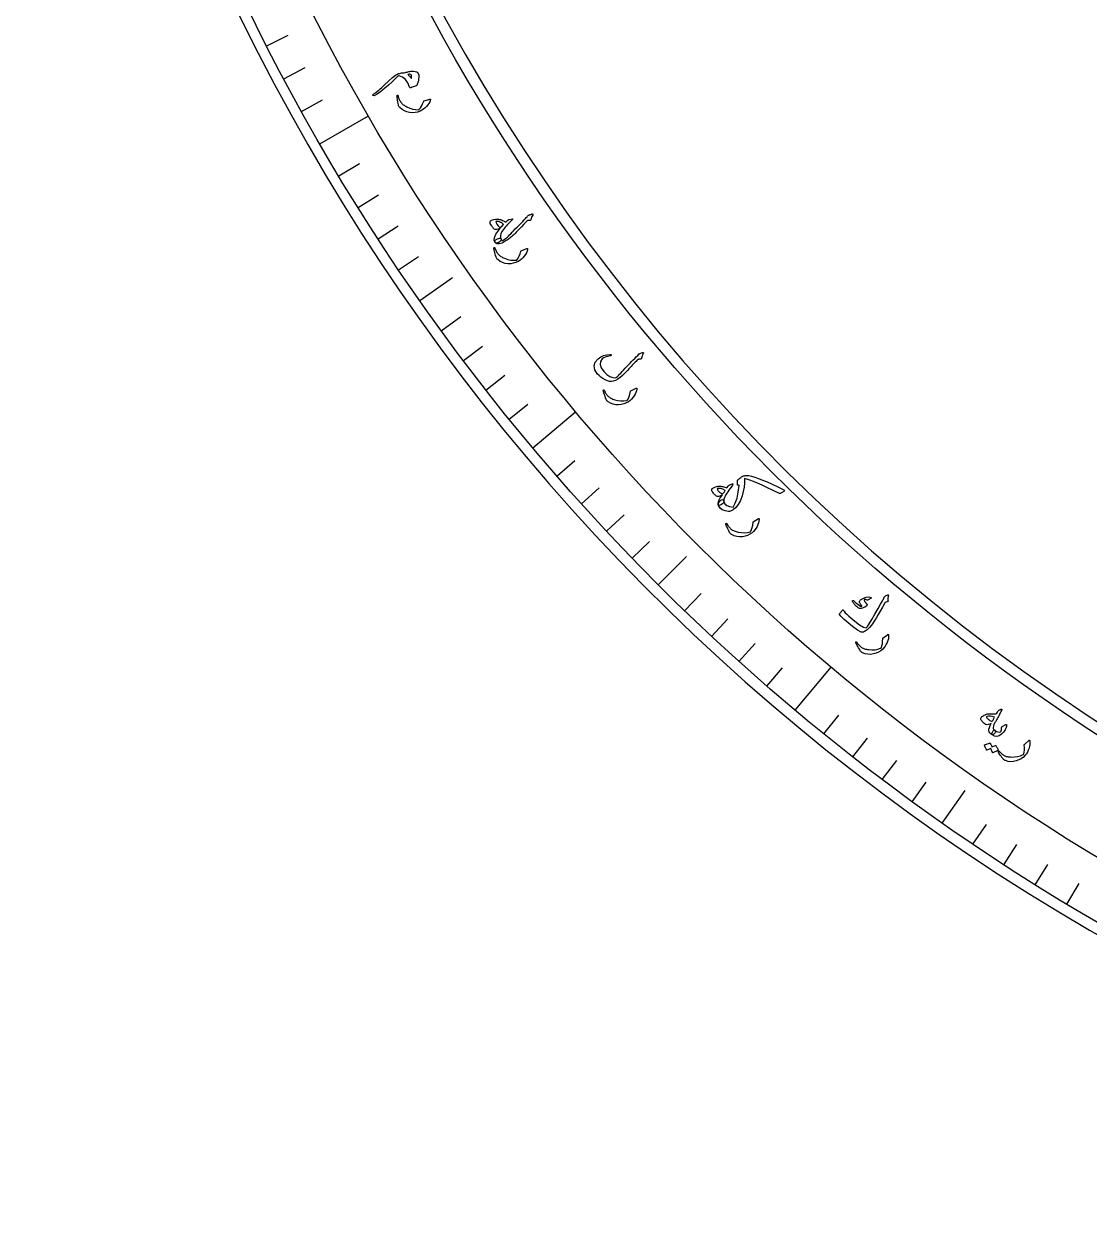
# Model space of a CAD drawing. Header units: millimetres. Extents: x -65 to 65, y -65 to 77.
# Drawn here: x -65 to -32.63, y -65 to -28.69 of the extents above; entities that cross this region are included whole.
import ezdxf

# ---------------------------------------------------------------- set-up
doc = ezdxf.new("R2010")
doc.units = ezdxf.units.MM
for name, color, linetype in [('CUT_INNER', 6, 'Continuous'), ('CUT_OUTER', 1, 'Continuous'), ('ENGRAVE', 7, 'Continuous'), ('ENGRAVE_FINE', 8, 'Continuous'), ('TEXT', 5, 'Continuous')]:
    doc.layers.add(name, color=color, linetype=linetype)

msp = doc.modelspace()

# ---------------------------------------------------------------- linework, layer by layer
at = {"layer": 'CUT_INNER'}
msp.add_arc((0.0001, -0.0002), 59.4749, 92.288724, 16.523657, dxfattribs=at)
at = {"layer": 'CUT_OUTER'}
msp.add_arc((0.0002, -0.0002), 64.9998, 179.818811, 0.000134, dxfattribs=at)
at = {"layer": 'ENGRAVE'}
for points in [[(-56.0046, -32.3342), (-54.5308, -31.4834)], [(-52.9733, -37.0923), (-51.9777, -36.3951)], [(-49.5389, -41.5681), (-48.2354, -40.4743)], [(-45.7275, -45.7275), (-44.868, -44.868)], [(-41.5681, -49.5389), (-40.4743, -48.2354)], [(-37.0923, -52.9733), (-36.3951, -51.9777)]]:
    msp.add_lwpolyline(points, dxfattribs=at)
for radius in [64.6685, 62.9668, 59.8065]:
    msp.add_circle((0, 0), radius, dxfattribs=at)
at = {"layer": 'ENGRAVE_FINE'}
for points in [[(-57.6201, -29.3589), (-56.9702, -29.0278)], [(-57.0989, -30.36), (-56.455, -30.0176)], [(-56.5603, -31.3519), (-55.9225, -30.9983)], [(-55.4317, -33.3067), (-54.8066, -32.9311)], [(-54.842, -34.2691), (-54.2235, -33.8826)], [(-54.2356, -35.221), (-53.6239, -34.8238)], [(-53.6126, -36.1622), (-53.008, -35.7543)], [(-52.3179, -38.0112), (-51.7279, -37.5825)], [(-51.6466, -38.9185), (-51.0641, -38.4796)], [(-50.9595, -39.8139), (-50.3848, -39.3649)], [(-50.2569, -40.6972), (-49.6901, -40.2382)], [(-48.8059, -42.4264), (-48.2555, -41.9479)], [(-48.0581, -43.2717), (-47.5161, -42.7837)], [(-47.2955, -44.1038), (-46.7622, -43.6064)], [(-46.5186, -44.9225), (-45.994, -44.4159)], [(-44.9225, -46.5186), (-44.4159, -45.994)], [(-44.1038, -47.2955), (-43.6064, -46.7622)], [(-43.2717, -48.0581), (-42.7837, -47.5161)], [(-42.4264, -48.8059), (-41.9479, -48.2555)], [(-40.6972, -50.2569), (-40.2382, -49.6901)], [(-39.8139, -50.9595), (-39.3649, -50.3848)], [(-38.9185, -51.6466), (-38.4796, -51.0641)], [(-38.0112, -52.3179), (-37.5825, -51.7279)], [(-36.1622, -53.6126), (-35.7543, -53.008)], [(-35.221, -54.2356), (-34.8238, -53.6239)], [(-34.2691, -54.842), (-33.8826, -54.2235)], [(-33.3067, -55.4317), (-32.9311, -54.8066)]]:
    msp.add_lwpolyline(points, dxfattribs=at)
at = {"layer": 'TEXT'}
for points in [[(-53.4419, -30.1786), (-53.4142, -30.1687), (-53.3862, -30.1595), (-53.3579, -30.151), (-53.3293, -30.1432), (-53.3005, -30.1366), (-53.2716, -30.1312), (-53.2426, -30.1273), (-53.2135, -30.1247), (-53.1583, -30.1241), (-53.1119, -30.1296), (-53.0744, -30.1412), (-53.0458, -30.1587), (-53.0168, -30.1938), (-53.0004, -30.2412), (-52.9964, -30.301), (-53.005, -30.3732), (-53.009, -30.3941), (-53.0136, -30.4148), (-53.0189, -30.4353), (-53.0247, -30.4557), (-53.0312, -30.476), (-53.0381, -30.4963), (-53.0455, -30.5167), (-53.0534, -30.5371), (-53.0585, -30.5481), (-53.0645, -30.5571), (-53.0714, -30.5639), (-53.0793, -30.5687), (-53.1145, -30.5819), (-53.146, -30.5935), (-53.1739, -30.6035), (-53.1981, -30.6119), (-53.2182, -30.6187), (-53.234, -30.6237), (-53.2454, -30.627), (-53.2525, -30.6285), (-53.2624, -30.6281), (-53.2704, -30.6246), (-53.2765, -30.6183), (-53.2805, -30.6089), (-53.3336, -30.4766), (-53.4044, -30.3757), (-53.4932, -30.3062), (-53.6002, -30.268), (-53.6111, -30.2672), (-53.6208, -30.2686), (-53.6292, -30.2722), (-53.6364, -30.278), (-53.7272, -30.3663), (-53.8229, -30.4559), (-53.9236, -30.547), (-54.0292, -30.6394), (-54.1743, -30.7586), (-54.2836, -30.8358), (-54.3572, -30.871), (-54.3951, -30.864), (-54.3981, -30.8541), (-54.3945, -30.8428), (-54.3844, -30.8303), (-54.3677, -30.8164), (-54.3312, -30.7905), (-54.2939, -30.7624), (-54.2558, -30.7319), (-54.2169, -30.6991), (-54.1772, -30.6643), (-54.1367, -30.6277), (-54.0953, -30.5893), (-54.0531, -30.5492), (-53.9115, -30.4149), (-53.7961, -30.3139), (-53.7071, -30.2461), (-53.6447, -30.2113), (-53.6132, -30.1996), (-53.5834, -30.1901), (-53.5552, -30.1831), (-53.5287, -30.1784), (-53.504, -30.1758), (-53.4813, -30.175), (-53.4606, -30.1759), (-53.4419, -30.1786)], [(-53.3368, -30.2279), (-53.3224, -30.2391), (-53.3081, -30.2514), (-53.2938, -30.2647), (-53.2795, -30.2791), (-53.2654, -30.2944), (-53.2514, -30.3106), (-53.2375, -30.3277), (-53.2238, -30.3457), (-53.2186, -30.3065), (-53.2185, -30.2752), (-53.2235, -30.2518), (-53.2338, -30.2363), (-53.254, -30.2225), (-53.2779, -30.2165), (-53.3055, -30.2183), (-53.3368, -30.2279)], [(-52.662, -30.9748), (-52.6586, -30.974), (-52.6557, -30.9738), (-52.6533, -30.9741), (-52.6514, -30.9749), (-52.6484, -30.9791), (-52.6472, -30.9856), (-52.6478, -30.9945), (-52.6501, -31.0057), (-52.6673, -31.0543), (-52.692, -31.102), (-52.7243, -31.149), (-52.7641, -31.1953), (-52.81, -31.2401), (-52.858, -31.2794), (-52.9083, -31.3131), (-52.9608, -31.3413), (-53.0365, -31.3672), (-53.1149, -31.3825), (-53.1959, -31.387), (-53.2796, -31.3807), (-53.3624, -31.3628), (-53.4395, -31.3319), (-53.5107, -31.2878), (-53.576, -31.2307), (-53.5912, -31.2139), (-53.6034, -31.1955), (-53.6126, -31.1753), (-53.6189, -31.1534), (-53.6292, -31.1006), (-53.6382, -31.0527), (-53.6456, -31.0097), (-53.6517, -30.9716), (-53.6563, -30.9385), (-53.6594, -30.9105), (-53.661, -30.8876), (-53.661, -30.8699), (-53.6603, -30.8657), (-53.6591, -30.8624), (-53.6574, -30.8598), (-53.6552, -30.858), (-53.652, -30.8566), (-53.6486, -30.8558), (-53.6451, -30.8558), (-53.6415, -30.8565), (-53.638, -30.8581), (-53.6353, -30.8609), (-53.6331, -30.8648), (-53.6316, -30.8699), (-53.6232, -30.9013), (-53.6141, -30.9308), (-53.6044, -30.9584), (-53.5942, -30.984), (-53.5832, -31.0079), (-53.5714, -31.0302), (-53.5587, -31.051), (-53.5452, -31.0703), (-53.5303, -31.0886), (-53.5133, -31.1067), (-53.4942, -31.1245), (-53.4731, -31.142), (-53.4497, -31.1591), (-53.4241, -31.1758), (-53.3962, -31.1922), (-53.3661, -31.2081), (-53.275, -31.2489), (-53.1855, -31.277), (-53.0977, -31.2923), (-53.0115, -31.2948), (-53.0049, -31.2944), (-52.9982, -31.2923), (-52.9914, -31.2886), (-52.9846, -31.2832), (-52.9504, -31.2408), (-52.9168, -31.1861), (-52.8839, -31.1191), (-52.8515, -31.0399), (-52.8489, -31.0357), (-52.8463, -31.0326), (-52.8436, -31.0305), (-52.8408, -31.0294)], [(-49.564, -34.4646), (-49.555, -34.4622), (-49.5474, -34.4623), (-49.5412, -34.4646), (-49.5364, -34.4693), (-49.5338, -34.4748), (-49.5333, -34.4808), (-49.5349, -34.4875), (-49.5385, -34.4948), (-49.5598, -34.529), (-49.5756, -34.5633), (-49.5861, -34.5977), (-49.5913, -34.6322), (-49.5952, -34.645), (-49.6029, -34.6545), (-49.6143, -34.6605), (-49.6295, -34.6632), (-49.638, -34.6636), (-49.6467, -34.664), (-49.6554, -34.6642), (-49.6641, -34.6644), (-49.6729, -34.6645), (-49.6816, -34.6648), (-49.6902, -34.6651), (-49.6988, -34.6656), (-49.7126, -34.6765), (-49.7482, -34.7115), (-49.8053, -34.7708), (-49.8841, -34.8543), (-49.9273, -34.9003), (-49.968, -34.9432), (-50.0063, -34.9831), (-50.0421, -35.02), (-50.0756, -35.0536), (-50.1065, -35.0838), (-50.1349, -35.1107), (-50.1609, -35.1341), (-50.1858, -35.1556), (-50.2111, -35.1765), (-50.2368, -35.1969), (-50.2628, -35.2167), (-50.2894, -35.236), (-50.3166, -35.2548), (-50.3443, -35.2733), (-50.3726, -35.2913), (-50.4719, -35.3454), (-50.554, -35.3721), (-50.6191, -35.3713), (-50.6669, -35.3431), (-50.6817, -35.323), (-50.6873, -35.3026), (-50.6837, -35.2819), (-50.6709, -35.261), (-50.652, -35.2417), (-50.6304, -35.2261), (-50.6059, -35.2141), (-50.5787, -35.2057), (-50.5514, -35.201), (-50.5299, -35.2018), (-50.5141, -35.2084), (-50.5041, -35.2206), (-50.4978, -35.2311), (-50.4922, -35.2404), (-50.4872, -35.2487), (-50.4828, -35.2559), (-50.4788, -35.2619), (-50.4749, -35.2668), (-50.4711, -35.2705), (-50.4675, -35.273), (-50.4406, -35.2643), (-50.4053, -35.2429), (-50.3616, -35.2091), (-50.3095, -35.1626), (-50.2793, -35.1339), (-50.2451, -35.1004), (-50.2069, -35.0622), (-50.1646, -35.0193), (-50.1181, -34.9716), (-50.0673, -34.9193), (-50.0121, -34.8623), (-49.9525, -34.8007), (-49.8943, -34.7403), (-49.8432, -34.6872), (-49.7993, -34.6413), (-49.7625, -34.6026), (-49.7329, -34.5712), (-49.7103, -34.5471), (-49.6948, -34.5305), (-49.6863, -34.5212), (-49.6745, -34.5101), (-49.6604, -34.5004), (-49.6439, -34.4921), (-49.625, -34.4851), (-49.6151, -34.4824), (-49.6058, -34.4797), (-49.5972, -34.4771), (-49.5893, -34.4745), (-49.582, -34.4719), (-49.5753, -34.4694), (-49.5694, -34.467), (-49.564, -34.4646)], [(-50.4681, -34.9889), (-50.5046, -35.0522), (-50.5225, -35.1122), (-50.522, -35.1688), (-50.503, -35.2221), (-50.4984, -35.2371), (-50.5003, -35.253), (-50.5087, -35.2699), (-50.5237, -35.2878), (-50.5326, -35.2959), (-50.5419, -35.3038), (-50.5516, -35.3115), (-50.5618, -35.3189), (-50.5725, -35.3258), (-50.5837, -35.332), (-50.5955, -35.3374), (-50.6078, -35.342), (-50.6288, -35.3484), (-50.646, -35.3508), (-50.6591, -35.3494), (-50.6684, -35.3441), (-50.6859, -35.319), (-50.6982, -35.2917), (-50.7054, -35.2623), (-50.7075, -35.2307), (-50.6936, -35.1572), (-50.6584, -35.0774), (-50.6017, -34.9913), (-50.5238, -34.8989), (-50.5907, -34.9235), (-50.6443, -34.9355), (-50.6844, -34.9349), (-50.7112, -34.9218), (-50.7212, -34.9116), (-50.7314, -34.9004), (-50.7416, -34.8884), (-50.7518, -34.8754), (-50.7623, -34.8615), (-50.7729, -34.8464), (-50.7837, -34.8302), (-50.7948, -34.8129), (-50.814, -34.7804), (-50.8272, -34.7543), (-50.8343, -34.7346), (-50.8355, -34.7212), (-50.8303, -34.6946), (-50.8204, -34.6739), (-50.806, -34.6592), (-50.7869, -34.6505), (-50.7205, -34.6332), (-50.6679, -34.6217), (-50.6289, -34.6159), (-50.6037, -34.6158), (-50.5757, -34.6201), (-50.5468, -34.6265), (-50.517, -34.635), (-50.4863, -34.6456), (-50.4547, -34.6583), (-50.4222, -34.6731), (-50.3887, -34.6901), (-50.3544, -34.7091), (-50.3007, -34.6589), (-50.2939, -34.6532), (-50.2877, -34.648), (-50.282, -34.6433), (-50.2767, -34.6391), (-50.2719, -34.6355), (-50.2673, -34.6328), (-50.2629, -34.631), (-50.2587, -34.63), (-50.1678, -34.6113), (-50.1543, -34.6109), (-50.1504, -34.6174), (-50.1561, -34.6308), (-50.1713, -34.6511), (-50.2168, -34.6952), (-50.2598, -34.7389), (-50.3003, -34.7821), (-50.3384, -34.8249), (-50.3742, -34.8671), (-50.4077, -34.9085), (-50.439, -34.9491), (-50.4681, -34.9889)], [(-50.4219, -34.7777), (-50.4324, -34.7692), (-50.4436, -34.7606), (-50.4554, -34.7519), (-50.4678, -34.7431), (-50.4811, -34.7345), (-50.4954, -34.7262), (-50.5108, -34.7185), (-50.5272, -34.7112), (-50.5435, -34.7041), (-50.5598, -34.6982), (-50.5762, -34.6935), (-50.5926, -34.6898), (-50.609, -34.6874), (-50.6253, -34.6863), (-50.6416, -34.6865), (-50.6577, -34.6881), (-50.6497, -34.733), (-50.6283, -34.7767), (-50.5936, -34.8194), (-50.5456, -34.8608), (-50.5347, -34.8649), (-50.5217, -34.8643), (-50.5068, -34.8589), (-50.4898, -34.8489)], [(-49.713, -35.5154), (-49.7097, -35.5143), (-49.7069, -35.5138), (-49.7044, -35.5139), (-49.7024, -35.5145), (-49.6991, -35.5184), (-49.6973, -35.5248), (-49.6971, -35.5337), (-49.6985, -35.5451), (-49.7113, -35.595), (-49.7316, -35.6447), (-49.7596, -35.6944), (-49.7952, -35.744), (-49.8369, -35.7927), (-49.8813, -35.8361), (-49.9284, -35.8741), (-49.9782, -35.9068), (-50.0513, -35.9394), (-50.1281, -35.9615), (-50.2083, -35.9732), (-50.2922, -35.9743), (-50.3763, -35.9639), (-50.4558, -35.9399), (-50.5306, -35.9023), (-50.6008, -35.8511), (-50.6174, -35.8358), (-50.6311, -35.8185), (-50.6421, -35.7992), (-50.6503, -35.778), (-50.6653, -35.7263), (-50.6785, -35.6794), (-50.6897, -35.6372), (-50.6991, -35.5998), (-50.7066, -35.5672), (-50.7122, -35.5396), (-50.7158, -35.517), (-50.7174, -35.4993), (-50.717, -35.4951), (-50.7161, -35.4916), (-50.7147, -35.4889), (-50.7127, -35.487), (-50.7096, -35.4853), (-50.7063, -35.4842), (-50.7028, -35.4839), (-50.6991, -35.4842), (-50.6956, -35.4855), (-50.6926, -35.488), (-50.6901, -35.4918), (-50.6881, -35.4967), (-50.6769, -35.5272), (-50.6653, -35.5558), (-50.6532, -35.5824), (-50.6407, -35.607), (-50.6277, -35.6298), (-50.6139, -35.651), (-50.5995, -35.6706), (-50.5843, -35.6886), (-50.5679, -35.7056), (-50.5493, -35.7221), (-50.5287, -35.7381), (-50.5061, -35.7537), (-50.4813, -35.7687), (-50.4544, -35.7831), (-50.4251, -35.7969), (-50.3937, -35.8101), (-50.2994, -35.8427), (-50.2078, -35.8627), (-50.1189, -35.8701), (-50.0328, -35.8651), (-50.0263, -35.8641), (-50.0198, -35.8614), (-50.0134, -35.8571), (-50.007, -35.8511), (-49.9767, -35.8058), (-49.9481, -35.7483), (-49.9213, -35.6787), (-49.896, -35.597), (-49.8938, -35.5926), (-49.8915, -35.5892), (-49.8889, -35.5869), (-49.8863, -35.5856)], [(-46.1984, -38.6763), (-46.1921, -38.6752), (-46.1865, -38.6757), (-46.1815, -38.6779), (-46.1771, -38.6819), (-46.1742, -38.687), (-46.1734, -38.6927), (-46.1747, -38.6991), (-46.1782, -38.7061), (-46.1994, -38.7456), (-46.2156, -38.7824), (-46.2267, -38.8164), (-46.2327, -38.8476), (-46.2356, -38.8579), (-46.2424, -38.8657), (-46.2529, -38.8712), (-46.2672, -38.8743), (-46.2748, -38.875), (-46.2821, -38.8757), (-46.2891, -38.8764), (-46.2957, -38.8771), (-46.3019, -38.8778), (-46.3077, -38.8784), (-46.3129, -38.8789), (-46.3177, -38.8792), (-46.3261, -38.8801), (-46.3347, -38.883), (-46.3435, -38.8877), (-46.3525, -38.8943), (-46.3752, -38.9162), (-46.3996, -38.9403), (-46.4258, -38.9669), (-46.4537, -38.9957), (-46.4834, -39.0268), (-46.515, -39.0601), (-46.5485, -39.0956), (-46.5839, -39.1333), (-46.6187, -39.1714), (-46.6516, -39.207), (-46.6827, -39.24), (-46.712, -39.2705), (-46.7394, -39.2985), (-46.765, -39.3242), (-46.7888, -39.3477), (-46.8108, -39.369), (-46.8784, -39.429), (-46.9487, -39.4784), (-47.0216, -39.5172), (-47.0971, -39.5454), (-47.1483, -39.5539), (-47.2061, -39.5492), (-47.2705, -39.5311), (-47.3416, -39.4998), (-47.4118, -39.4601), (-47.4726, -39.4184), (-47.524, -39.3747), (-47.5659, -39.3292), (-47.6481, -39.1964), (-47.6735, -39.0741), (-47.6425, -38.9624), (-47.5551, -38.8615), (-47.4741, -38.8056), (-47.3835, -38.7647), (-47.2834, -38.7387), (-47.1736, -38.7276), (-47.1666, -38.7278), (-47.1609, -38.7294), (-47.1567, -38.7326), (-47.154, -38.7372), (-47.152, -38.7429), (-47.1515, -38.7481), (-47.1524, -38.7526), (-47.1546, -38.7565), (-47.1587, -38.7613), (-47.1635, -38.765), (-47.169, -38.7674), (-47.1752, -38.7687), (-47.2643, -38.7881), (-47.336, -38.8098), (-47.3902, -38.8338), (-47.4269, -38.8602), (-47.4828, -38.9453), (-47.4935, -39.0391), (-47.4589, -39.1417), (-47.379, -39.2528), (-47.2901, -39.3391), (-47.1995, -39.3997), (-47.1073, -39.4348), (-47.0135, -39.4443), (-46.9901, -39.4228), (-46.9632, -39.397), (-46.933, -39.3671), (-46.8992, -39.333), (-46.8621, -39.2945), (-46.8214, -39.2514), (-46.7773, -39.2039), (-46.7297, -39.1518), (-46.68, -39.0987), (-46.6309, -39.0467), (-46.5824, -38.9958), (-46.5345, -38.946), (-46.4871, -38.8974), (-46.44, -38.85), (-46.3935, -38.8038), (-46.3473, -38.759), (-46.3045, -38.7138), (-46.2989, -38.7095), (-46.2932, -38.7061), (-46.2874, -38.7034), (-46.2815, -38.7016)], [(-46.3943, -39.753), (-46.3911, -39.7516), (-46.3883, -39.7508), (-46.3859, -39.7507), (-46.3838, -39.7512), (-46.3802, -39.7547), (-46.3778, -39.761), (-46.3768, -39.7698), (-46.3772, -39.7813), (-46.3855, -39.8321), (-46.4015, -39.8834), (-46.425, -39.9354), (-46.4561, -39.9879), (-46.4933, -40.0401), (-46.5337, -40.0872), (-46.5773, -40.1293), (-46.624, -40.1662), (-46.694, -40.2051), (-46.7684, -40.2339), (-46.8474, -40.2525), (-46.9308, -40.2611), (-47.0155, -40.2581), (-47.0968, -40.2412), (-47.1747, -40.2103), (-47.2491, -40.1655), (-47.2669, -40.1517), (-47.2822, -40.1357), (-47.2948, -40.1175), (-47.3048, -40.097), (-47.3243, -40.0469), (-47.3415, -40.0013), (-47.3565, -39.9602), (-47.3691, -39.9238), (-47.3795, -39.892), (-47.3874, -39.865), (-47.393, -39.8428), (-47.3962, -39.8253), (-47.3962, -39.8211), (-47.3956, -39.8176), (-47.3944, -39.8148), (-47.3926, -39.8127), (-47.3897, -39.8106), (-47.3865, -39.8093), (-47.383, -39.8087), (-47.3793, -39.8087), (-47.3756, -39.8097), (-47.3724, -39.8119), (-47.3696, -39.8154), (-47.3673, -39.8202), (-47.3534, -39.8496), (-47.3393, -39.877), (-47.3249, -39.9025), (-47.3103, -39.9259), (-47.2953, -39.9475), (-47.2797, -39.9674), (-47.2636, -39.9856), (-47.247, -40.0022), (-47.2291, -40.0177), (-47.2091, -40.0325), (-47.1872, -40.0466), (-47.1633, -40.0601), (-47.1373, -40.0729), (-47.1092, -40.0849), (-47.0789, -40.096), (-47.0464, -40.1064), (-46.9495, -40.1306), (-46.8565, -40.1424), (-46.7674, -40.142), (-46.682, -40.1294), (-46.6756, -40.1278), (-46.6694, -40.1246), (-46.6634, -40.1197), (-46.6576, -40.1132), (-46.6314, -40.0655), (-46.608, -40.0057), (-46.5873, -39.934), (-46.5694, -39.8503), (-46.5676, -39.8458), (-46.5655, -39.8422), (-46.5632, -39.8397), (-46.5607, -39.8381)], [(-41.9122, -42.8478), (-41.897, -42.8581), (-41.8922, -42.8693), (-41.8976, -42.8816), (-41.9134, -42.8949), (-41.9834, -42.9384), (-42.002, -42.9488), (-42.0183, -42.9551), (-42.0325, -42.9571), (-42.0444, -42.955), (-42.2348, -42.862), (-42.4086, -42.779), (-42.5659, -42.706), (-42.7067, -42.6434), (-42.831, -42.5914), (-42.9389, -42.5507), (-43.0304, -42.5214), (-43.1055, -42.5034), (-43.1054, -42.6328), (-43.1172, -42.763), (-43.1409, -42.8939), (-43.1765, -43.0256), (-43.2299, -43.1671), (-43.2927, -43.285), (-43.365, -43.3791), (-43.4469, -43.4495), (-43.4899, -43.475), (-43.5286, -43.4925), (-43.5633, -43.5019), (-43.5937, -43.5032), (-43.6952, -43.4838), (-43.7781, -43.4494), (-43.8422, -43.4002), (-43.8875, -43.3363), (-43.8987, -43.3007), (-43.8963, -43.2639), (-43.8803, -43.2261), (-43.8508, -43.1871), (-43.8231, -43.1602), (-43.7981, -43.1447), (-43.7759, -43.1407), (-43.7566, -43.148), (-43.7503, -43.1551), (-43.7441, -43.1658), (-43.7382, -43.1803), (-43.7324, -43.1984), (-43.7001, -43.265), (-43.6426, -43.3162), (-43.5599, -43.352), (-43.4521, -43.3723), (-43.383, -43.2471), (-43.3298, -43.0952), (-43.2924, -42.9167), (-43.2704, -42.7116), (-43.2711, -42.7071), (-43.2735, -42.7039), (-43.2775, -42.702), (-43.2831, -42.7013), (-43.3086, -42.6987), (-43.3142, -42.6977), (-43.3182, -42.6948), (-43.3206, -42.69), (-43.3213, -42.6833), (-43.312, -42.5527), (-43.3081, -42.546), (-43.2964, -42.5336), (-43.277, -42.5155), (-43.2498, -42.4916), (-43.22, -42.4671), (-43.1942, -42.4483), (-43.1723, -42.4353), (-43.1543, -42.428), (-43.129, -42.421), (-43.1047, -42.4154), (-43.0813, -42.4112), (-43.0588, -42.4083), (-43.0371, -42.4067), (-43.0162, -42.4063), (-42.996, -42.407), (-42.9765, -42.409), (-42.8908, -42.4271), (-42.7917, -42.4559), (-42.679, -42.4953), (-42.5528, -42.5453), (-42.4131, -42.6056), (-42.2598, -42.6763), (-42.0928, -42.7571), (-41.9122, -42.8478)], [(-43.7324, -43.1984), (-43.7338, -43.2227), (-43.7455, -43.2466), (-43.7674, -43.2701), (-43.7997, -43.2932), (-43.8403, -43.3147), (-43.8704, -43.3245), (-43.89, -43.3226), (-43.8991, -43.3091), (-43.8999, -43.2465), (-43.8797, -43.1726), (-43.8385, -43.0874), (-43.7761, -42.9908), (-43.8371, -43.0228), (-43.8869, -43.0415), (-43.9255, -43.0469), (-43.9529, -43.0391), (-43.9639, -43.0312), (-43.9751, -43.0222), (-43.9866, -43.0119), (-43.9983, -43.0005), (-44.0102, -42.988), (-44.0226, -42.9748), (-44.0354, -42.9609), (-44.0486, -42.9463), (-44.0704, -42.9191), (-44.0864, -42.8964), (-44.0964, -42.8782), (-44.1005, -42.8643), (-44.0984, -42.8379), (-44.0918, -42.8165), (-44.0806, -42.8002), (-44.0647, -42.7889), (-44.001, -42.7629), (-43.9496, -42.7444), (-43.9106, -42.7333), (-43.8839, -42.7298), (-43.8542, -42.731), (-43.8243, -42.7336), (-43.7942, -42.7378), (-43.7639, -42.7435), (-43.7331, -42.7508), (-43.7016, -42.7597), (-43.6694, -42.7703), (-43.6366, -42.7826), (-43.5923, -42.7265), (-43.5831, -42.715), (-43.5737, -42.7058), (-43.5643, -42.6991), (-43.5547, -42.6948), (-43.4697, -42.6646), (-43.4569, -42.6631), (-43.4521, -42.6689), (-43.4552, -42.6817), (-43.4663, -42.7018), (-43.5086, -42.7583), (-43.5472, -42.8104), (-43.5819, -42.8582), (-43.6127, -42.9016), (-43.6395, -42.9407), (-43.662, -42.9756), (-43.6802, -43.0063), (-43.6941, -43.0327), (-43.7141, -43.0796), (-43.7272, -43.1228), (-43.7333, -43.1624), (-43.7324, -43.1984)], [(-43.6888, -42.8618), (-43.759, -42.8275), (-43.8228, -42.8067), (-43.8802, -42.7997), (-43.9311, -42.8063), (-43.928, -42.8225), (-43.9209, -42.8403), (-43.9098, -42.8595), (-43.8947, -42.8801), (-43.8849, -42.891), (-43.8747, -42.9016), (-43.8639, -42.9119), (-43.8527, -42.9218), (-43.8408, -42.9313), (-43.8281, -42.9401), (-43.8146, -42.9483), (-43.8002, -42.9558), (-43.7795, -42.9604), (-43.7584, -42.9531), (-43.7369, -42.9338), (-43.7149, -42.9027), (-43.7059, -42.8872), (-43.6985, -42.8752), (-43.6928, -42.8667), (-43.6888, -42.8618)], [(-42.6791, -43.7175), (-42.6761, -43.7158), (-42.6734, -43.7148), (-42.671, -43.7145), (-42.6689, -43.7148), (-42.6649, -43.718), (-42.6621, -43.724), (-42.6603, -43.7327), (-42.6596, -43.7442), (-42.6634, -43.7955), (-42.6747, -43.8481), (-42.6935, -43.9019), (-42.7198, -43.957), (-42.7523, -44.0123), (-42.7883, -44.0628), (-42.828, -44.1085), (-42.8713, -44.1495), (-42.9375, -44.1944), (-43.0091, -44.2297), (-43.0861, -44.2553), (-43.1685, -44.2712), (-43.2531, -44.2758), (-43.3356, -44.2662), (-43.4158, -44.2424), (-43.4939, -44.2043), (-43.5129, -44.1922), (-43.5295, -44.1776), (-43.5437, -44.1605), (-43.5556, -44.1411), (-43.5794, -44.0928), (-43.6006, -44.0489), (-43.6191, -44.0094), (-43.635, -43.9742), (-43.6481, -43.9435), (-43.6584, -43.9173), (-43.666, -43.8957), (-43.6707, -43.8785), (-43.6711, -43.8743), (-43.6708, -43.8708), (-43.6698, -43.8679), (-43.6682, -43.8656), (-43.6655, -43.8634), (-43.6624, -43.8617), (-43.659, -43.8608), (-43.6553, -43.8605), (-43.6516, -43.8611), (-43.6482, -43.8631), (-43.6451, -43.8663), (-43.6423, -43.8708), (-43.6259, -43.8989), (-43.6094, -43.925), (-43.5929, -43.9491), (-43.5762, -43.9711), (-43.5593, -43.9912), (-43.5421, -44.0097), (-43.5244, -44.0264), (-43.5063, -44.0415), (-43.4871, -44.0553), (-43.466, -44.0682), (-43.4429, -44.0804), (-43.4179, -44.0917), (-43.3909, -44.1021), (-43.3617, -44.1116), (-43.3305, -44.12), (-43.2973, -44.1274), (-43.1987, -44.1429), (-43.105, -44.1465), (-43.0162, -44.1382), (-42.9323, -44.118), (-42.9261, -44.1158), (-42.9202, -44.1121), (-42.9146, -44.1067), (-42.9094, -44.0997), (-42.8876, -44.0498), (-42.8696, -43.9882), (-42.8554, -43.9149), (-42.8449, -43.83), (-42.8435, -43.8253), (-42.8418, -43.8216), (-42.8397, -43.8188), (-42.8373, -43.817)], [(-38.7332, -46.0605), (-38.7381, -46.0818), (-38.7419, -46.1027), (-38.7448, -46.1231), (-38.7466, -46.143), (-38.7473, -46.1625), (-38.7469, -46.1816), (-38.7453, -46.2004), (-38.7425, -46.2188), (-38.7428, -46.2276), (-38.7466, -46.2349), (-38.7539, -46.2408), (-38.7647, -46.2453), (-38.8244, -46.2664), (-38.8306, -46.2689), (-38.8356, -46.2713), (-38.8392, -46.2735), (-38.8416, -46.2757), (-38.9138, -46.4076), (-38.9796, -46.5262), (-39.0392, -46.6316), (-39.0925, -46.7236), (-39.1396, -46.8022), (-39.1806, -46.8671), (-39.2155, -46.9183), (-39.2442, -46.9558), (-39.3013, -47.0242), (-39.3206, -47.0448), (-39.3411, -47.0647), (-39.3626, -47.0837), (-39.3853, -47.102), (-39.4092, -47.1194), (-39.4344, -47.1359), (-39.461, -47.1514), (-39.4888, -47.166), (-39.5586, -47.1636), (-39.6702, -47.108), (-39.8234, -46.9986), (-40.0177, -46.8353), (-40.0762, -46.7817), (-40.1289, -46.7305), (-40.1758, -46.6817), (-40.217, -46.6354), (-40.2197, -46.6299), (-40.2205, -46.6247), (-40.2192, -46.6196), (-40.216, -46.6147), (-40.1991, -46.5925), (-40.1836, -46.5725), (-40.1694, -46.5545), (-40.1566, -46.5387), (-40.145, -46.5249), (-40.1345, -46.5128), (-40.125, -46.5024), (-40.1167, -46.4939), (-40.1117, -46.4893), (-40.1074, -46.4881), (-40.1039, -46.4901), (-40.1011, -46.4953), (-40.0772, -46.5329), (-40.0417, -46.5758), (-39.9947, -46.6242), (-39.936, -46.6779), (-39.7551, -46.8319), (-39.606, -46.9433), (-39.4891, -47.0125), (-39.4045, -47.0397), (-39.369, -46.9973), (-39.3131, -46.913), (-39.2365, -46.7869), (-39.1393, -46.6191), (-39.043, -46.4503), (-38.9705, -46.3223), (-38.9218, -46.2351), (-38.8972, -46.1886), (-38.8908, -46.1756), (-38.8847, -46.1634), (-38.8792, -46.1521), (-38.874, -46.1416), (-38.8693, -46.132), (-38.8651, -46.1235), (-38.8616, -46.1159), (-38.8586, -46.1094), (-38.8512, -46.0958), (-38.8423, -46.0845), (-38.8317, -46.0754), (-38.8195, -46.0686), (-38.749, -46.0376), (-38.7439, -46.0359), (-38.7396, -46.0355), (-38.7362, -46.0364), (-38.7336, -46.0387), (-38.7319, -46.0433), (-38.7313, -46.0484), (-38.7317, -46.0542), (-38.7332, -46.0605)], [(-39.2523, -46.1166), (-39.2501, -46.1191), (-39.2487, -46.122), (-39.2483, -46.1254), (-39.2488, -46.1291), (-39.2502, -46.1317), (-39.252, -46.1342), (-39.2543, -46.1365), (-39.2571, -46.1388), (-39.3483, -46.1877), (-39.3582, -46.1921), (-39.3667, -46.1947), (-39.374, -46.1954), (-39.3799, -46.1942), (-39.4013, -46.1844), (-39.4215, -46.1784), (-39.4404, -46.1761), (-39.4581, -46.1776), (-39.4643, -46.181), (-39.4663, -46.1885), (-39.4641, -46.2003), (-39.4578, -46.2161), (-39.4524, -46.2253), (-39.4467, -46.2346), (-39.4405, -46.2439), (-39.4338, -46.2533), (-39.4267, -46.2628), (-39.4191, -46.2725), (-39.4108, -46.2823), (-39.402, -46.2924), (-39.3795, -46.3367), (-39.3939, -46.3762), (-39.4451, -46.411), (-39.5332, -46.4409), (-39.5636, -46.4462), (-39.5902, -46.4479), (-39.6131, -46.4458), (-39.6323, -46.44), (-39.6504, -46.4301), (-39.6727, -46.4133), (-39.6992, -46.3896), (-39.7299, -46.359), (-39.7452, -46.343), (-39.7593, -46.3272), (-39.772, -46.3116), (-39.7835, -46.2962), (-39.7938, -46.2814), (-39.8033, -46.2672), (-39.8119, -46.2538), (-39.8196, -46.2411), (-39.8231, -46.2317), (-39.8241, -46.2234), (-39.8229, -46.2163), (-39.8193, -46.2102), (-39.8138, -46.2055), (-39.8079, -46.2039), (-39.8016, -46.2052), (-39.7949, -46.2096), (-39.7747, -46.2248), (-39.752, -46.2423), (-39.727, -46.2622), (-39.6994, -46.2845), (-39.648, -46.326), (-39.6062, -46.3565), (-39.5741, -46.376), (-39.5517, -46.3845), (-39.5481, -46.3848), (-39.545, -46.3837), (-39.5425, -46.3811), (-39.5407, -46.3772), (-39.5402, -46.3742), (-39.5409, -46.3705), (-39.5427, -46.366), (-39.5458, -46.3609), (-39.5774, -46.3172), (-39.5899, -46.2981), (-39.5989, -46.2797), (-39.6042, -46.262), (-39.606, -46.2449), (-39.6049, -46.2276), (-39.6003, -46.2126), (-39.5922, -46.2002), (-39.5805, -46.1902), (-39.4886, -46.1336), (-39.4034, -46.1024), (-39.3246, -46.0968), (-39.2523, -46.1166)], [(-38.7486, -47.2364), (-38.7457, -47.2345), (-38.7431, -47.2332), (-38.7407, -47.2327), (-38.7386, -47.2328), (-38.7344, -47.2357), (-38.731, -47.2414), (-38.7285, -47.2499), (-38.7268, -47.2613), (-38.7262, -47.3127), (-38.7329, -47.3661), (-38.747, -47.4214), (-38.7684, -47.4785), (-38.796, -47.5364), (-38.8276, -47.5898), (-38.8631, -47.6388), (-38.9027, -47.6834), (-38.9648, -47.7339), (-39.0331, -47.7752), (-39.1076, -47.8073), (-39.1883, -47.8303), (-39.2722, -47.8421), (-39.3552, -47.8397), (-39.4372, -47.8229), (-39.5183, -47.7917), (-39.5383, -47.7812), (-39.5561, -47.7681), (-39.5717, -47.7524), (-39.5852, -47.734), (-39.6131, -47.688), (-39.638, -47.6461), (-39.6599, -47.6083), (-39.6787, -47.5746), (-39.6944, -47.5452), (-39.707, -47.52), (-39.7163, -47.499), (-39.7225, -47.4824), (-39.7232, -47.4782), (-39.7233, -47.4746), (-39.7226, -47.4717), (-39.7212, -47.4693), (-39.7186, -47.4668), (-39.7157, -47.4649), (-39.7124, -47.4637), (-39.7088, -47.4631), (-39.705, -47.4634), (-39.7015, -47.465), (-39.6981, -47.468), (-39.6949, -47.4723), (-39.6762, -47.4988), (-39.6575, -47.5234), (-39.6389, -47.5459), (-39.6204, -47.5664), (-39.6019, -47.585), (-39.5831, -47.6019), (-39.564, -47.6171), (-39.5447, -47.6305), (-39.5244, -47.6426), (-39.5022, -47.6537), (-39.4782, -47.6638), (-39.4523, -47.673), (-39.4244, -47.681), (-39.3946, -47.6879), (-39.3628, -47.6936), (-39.329, -47.6981), (-39.2295, -47.705), (-39.1358, -47.7005), (-39.0481, -47.6846), (-38.9663, -47.6573), (-38.9602, -47.6546), (-38.9547, -47.6503), (-38.9496, -47.6445), (-38.945, -47.6371), (-38.9276, -47.5854), (-38.9149, -47.5225), (-38.9071, -47.4483), (-38.904, -47.3628), (-38.903, -47.358), (-38.9016, -47.3541), (-38.8998, -47.3512), (-38.8976, -47.3492)], [(-35.3023, -49.5078), (-35.287, -49.5047), (-35.2794, -49.5084), (-35.2795, -49.519), (-35.2872, -49.5364), (-35.2927, -49.5463), (-35.3002, -49.56), (-35.3096, -49.5777), (-35.321, -49.5994), (-35.3345, -49.625), (-35.3504, -49.6548), (-35.3688, -49.6887), (-35.3895, -49.7268), (-35.4099, -49.7643), (-35.4281, -49.7978), (-35.4442, -49.8274), (-35.4582, -49.8531), (-35.47, -49.8747), (-35.4796, -49.8922), (-35.487, -49.9056), (-35.4921, -49.9149), (-35.5229, -49.9743), (-35.5418, -50.024), (-35.5487, -50.0641), (-35.5438, -50.0945), (-35.5363, -50.1103), (-35.5244, -50.1255), (-35.5083, -50.1401), (-35.4878, -50.1542), (-35.4772, -50.1646), (-35.4721, -50.177), (-35.4726, -50.1913), (-35.4786, -50.2075), (-35.4889, -50.2248), (-35.5012, -50.241), (-35.5155, -50.2561), (-35.5317, -50.2701), (-35.5475, -50.2807), (-35.5611, -50.2871), (-35.5727, -50.2895), (-35.5823, -50.2878), (-35.6211, -50.2597), (-35.6497, -50.2288), (-35.6682, -50.1951), (-35.6765, -50.1585), (-35.6744, -50.115), (-35.6622, -50.0644), (-35.6399, -50.0068), (-35.6075, -49.9421), (-35.6537, -49.9626), (-35.6949, -49.9752), (-35.731, -49.9799), (-35.7621, -49.9768), (-35.7833, -49.9686), (-35.8056, -49.9552), (-35.829, -49.9369), (-35.8536, -49.9135), (-35.8777, -49.8863), (-35.8964, -49.8614), (-35.9097, -49.8387), (-35.9175, -49.8182), (-35.9208, -49.7975), (-35.9197, -49.7791), (-35.914, -49.7631), (-35.904, -49.7496), (-35.8882, -49.7349), (-35.8687, -49.7201), (-35.8454, -49.7052), (-35.8185, -49.6902), (-35.7903, -49.6759), (-35.7669, -49.6652), (-35.7483, -49.658), (-35.7345, -49.6543), (-35.6673, -49.6472), (-35.5981, -49.6448), (-35.5269, -49.6473), (-35.4535, -49.6544), (-35.4352, -49.6247), (-35.4191, -49.5992), (-35.4052, -49.578), (-35.3935, -49.561), (-35.3826, -49.5476), (-35.3712, -49.5368), (-35.3591, -49.5286), (-35.3465, -49.5231)], [(-35.5076, -49.7521), (-35.5743, -49.7322), (-35.6359, -49.7224), (-35.6924, -49.7225), (-35.7439, -49.7327), (-35.7488, -49.7355), (-35.7515, -49.7395), (-35.7519, -49.7445), (-35.75, -49.7506), (-35.7394, -49.7683), (-35.7263, -49.7853), (-35.7107, -49.8017), (-35.6928, -49.8174), (-35.6724, -49.8325), (-35.6496, -49.8469), (-35.6244, -49.8607), (-35.5968, -49.8738), (-35.5921, -49.8753), (-35.5866, -49.876), (-35.5803, -49.8759), (-35.5731, -49.8751), (-35.5653, -49.8623), (-35.5574, -49.8488), (-35.5494, -49.8346), (-35.5413, -49.8196), (-35.5331, -49.8038), (-35.5247, -49.7873), (-35.5162, -49.7701), (-35.5076, -49.7521)], [(-35.2717, -50.0375), (-35.1653, -49.9746), (-35.152, -49.9688), (-35.143, -49.9697), (-35.1382, -49.9774), (-35.1375, -49.9919), (-35.1439, -50.0294), (-35.1541, -50.0661), (-35.1681, -50.1018), (-35.186, -50.1367), (-35.2078, -50.1708), (-35.234, -50.2043), (-35.2644, -50.2372), (-35.2991, -50.2694), (-35.3687, -50.3158), (-35.439, -50.3343), (-35.5103, -50.325), (-35.5823, -50.2878), (-35.5865, -50.2777), (-35.5842, -50.258), (-35.5754, -50.2288), (-35.56, -50.1899), (-35.5498, -50.1706), (-35.539, -50.1563), (-35.5277, -50.1472), (-35.5158, -50.1433), (-35.5087, -50.1435), (-35.5017, -50.1455), (-35.4947, -50.149), (-35.4878, -50.1542), (-35.4457, -50.182), (-35.4039, -50.199), (-35.3626, -50.205), (-35.3217, -50.2002), (-35.3194, -50.1992), (-35.3174, -50.1971), (-35.3157, -50.194), (-35.3144, -50.1898), (-35.3055, -50.1646), (-35.2991, -50.1372), (-35.2952, -50.1074), (-35.2939, -50.0753), (-35.2926, -50.0636), (-35.2885, -50.0535), (-35.2815, -50.0448), (-35.2717, -50.0375)], [(-34.4588, -50.4512), (-34.4561, -50.449), (-34.4536, -50.4476), (-34.4512, -50.4468), (-34.4491, -50.4467), (-34.4447, -50.4492), (-34.4408, -50.4546), (-34.4375, -50.4629), (-34.4349, -50.4741), (-34.4297, -50.5253), (-34.4318, -50.579), (-34.441, -50.6353), (-34.4573, -50.6941), (-34.4797, -50.7542), (-34.5064, -50.8102), (-34.5376, -50.8621), (-34.5731, -50.91), (-34.6306, -50.9657), (-34.695, -51.0129), (-34.7664, -51.0514), (-34.8447, -51.0813), (-34.9273, -51.1005), (-35.0102, -51.1053), (-35.0934, -51.0958), (-35.1768, -51.0719), (-35.1977, -51.0632), (-35.2166, -51.0517), (-35.2335, -51.0373), (-35.2485, -51.0202), (-35.2804, -50.9768), (-35.3089, -50.9373), (-35.3339, -50.9016), (-35.3557, -50.8697), (-35.3739, -50.8417), (-35.3886, -50.8177), (-35.3998, -50.7976), (-35.4074, -50.7816), (-35.4085, -50.7775), (-35.4088, -50.774), (-35.4084, -50.7709), (-35.4072, -50.7684), (-35.4049, -50.7657), (-35.4022, -50.7636), (-35.399, -50.7621), (-35.3954, -50.7612), (-35.3916, -50.7612), (-35.3879, -50.7625), (-35.3843, -50.7651), (-35.3808, -50.7691), (-35.3598, -50.7939), (-35.339, -50.8168), (-35.3185, -50.8376), (-35.2983, -50.8564), (-35.2782, -50.8733), (-35.258, -50.8885), (-35.2377, -50.9019), (-35.2173, -50.9136), (-35.196, -50.9239), (-35.1729, -50.933), (-35.1481, -50.9409), (-35.1215, -50.9478), (-35.0931, -50.9533), (-35.0627, -50.9576), (-35.0306, -50.9605), (-34.9965, -50.962), (-34.8967, -50.9602), (-34.8038, -50.9475), (-34.7178, -50.9239), (-34.6387, -50.8895), (-34.6329, -50.8863), (-34.6278, -50.8816), (-34.6232, -50.8753), (-34.6193, -50.8675), (-34.6065, -50.8146), (-34.5994, -50.7508), (-34.5981, -50.6762), (-34.6025, -50.5907), (-34.602, -50.5859), (-34.6009, -50.5819), (-34.5994, -50.5788), (-34.5973, -50.5767)], [(-35.4775, -50.6128), (-35.4743, -50.6122), (-35.4709, -50.613), (-35.4673, -50.615), (-35.4634, -50.6182), (-35.4525, -50.6341), (-35.4424, -50.6502), (-35.4332, -50.6665), (-35.4248, -50.683), (-35.4172, -50.6999), (-35.4105, -50.7174), (-35.4045, -50.7354), (-35.3993, -50.754), (-35.3991, -50.7587), (-35.4004, -50.7627), (-35.4031, -50.7659), (-35.4072, -50.7684), (-35.5587, -50.8312), (-35.5617, -50.8313), (-35.5646, -50.8292), (-35.5674, -50.825), (-35.5702, -50.8187), (-35.5715, -50.8136), (-35.5743, -50.8061), (-35.5783, -50.7961), (-35.5838, -50.7836), (-35.5906, -50.7685), (-35.5988, -50.7506), (-35.6085, -50.7299), (-35.6195, -50.7064), (-35.7384, -50.7539), (-35.7429, -50.7547), (-35.7468, -50.753), (-35.7499, -50.7487), (-35.7524, -50.7418), (-35.7545, -50.7358), (-35.7581, -50.7267), (-35.763, -50.7143), (-35.7693, -50.6987), (-35.7772, -50.6798), (-35.7869, -50.6574), (-35.7983, -50.6315), (-35.8115, -50.6021), (-35.8123, -50.5983), (-35.8117, -50.5953), (-35.8099, -50.5933), (-35.8067, -50.5922), (-35.6566, -50.5358), (-35.6534, -50.5352), (-35.65, -50.536), (-35.6464, -50.538), (-35.6425, -50.5412), (-35.6328, -50.5541), (-35.6239, -50.5674), (-35.6159, -50.5811), (-35.6086, -50.5951), (-35.6022, -50.6095), (-35.5964, -50.624), (-35.5913, -50.6388), (-35.587, -50.6537)]]:
    msp.add_lwpolyline(points, close=True, dxfattribs=at)

doc.saveas('drawing.dxf')
